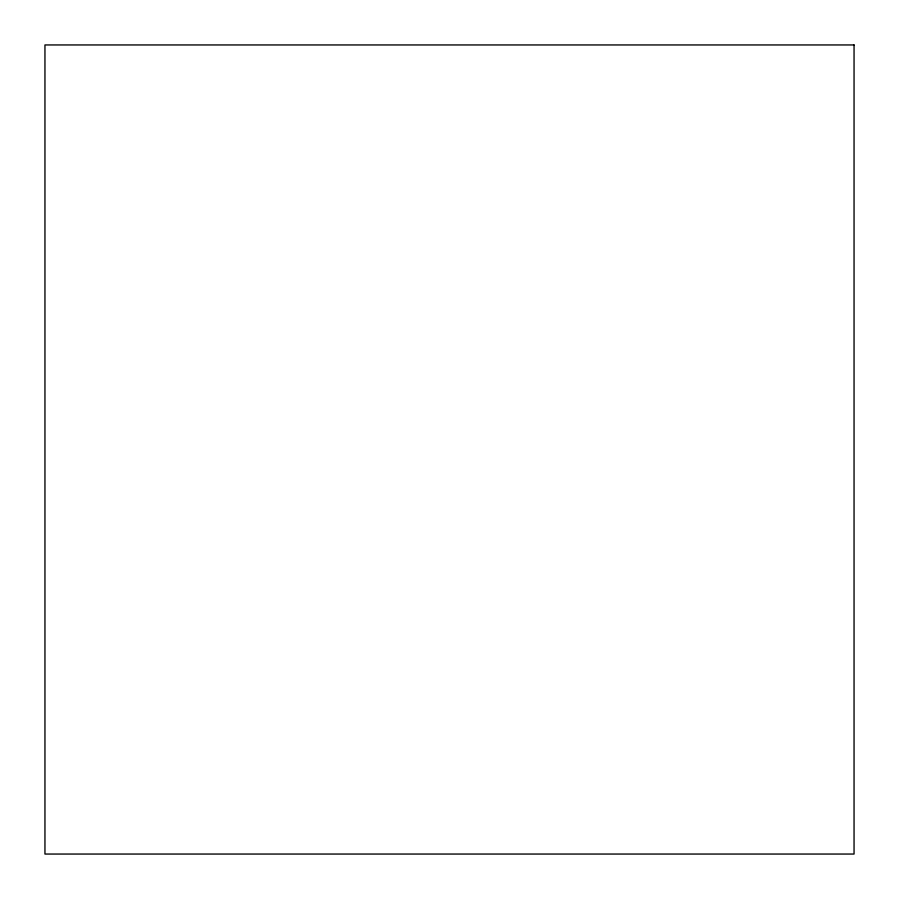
<?xml version="1.0" encoding="UTF-8"?>
<svg xmlns="http://www.w3.org/2000/svg" width="899" height="899" viewBox="0 0 899 899"><rect width="100%" height="100%" fill="white"/><g stroke="black" fill="none" stroke-linecap="round" stroke-linejoin="round"><path stroke-width="1.35" d="M854.05 44.95L44.95 44.95L44.95 854.05L854.05 854.05L854.05 44.95"/></g></svg>
